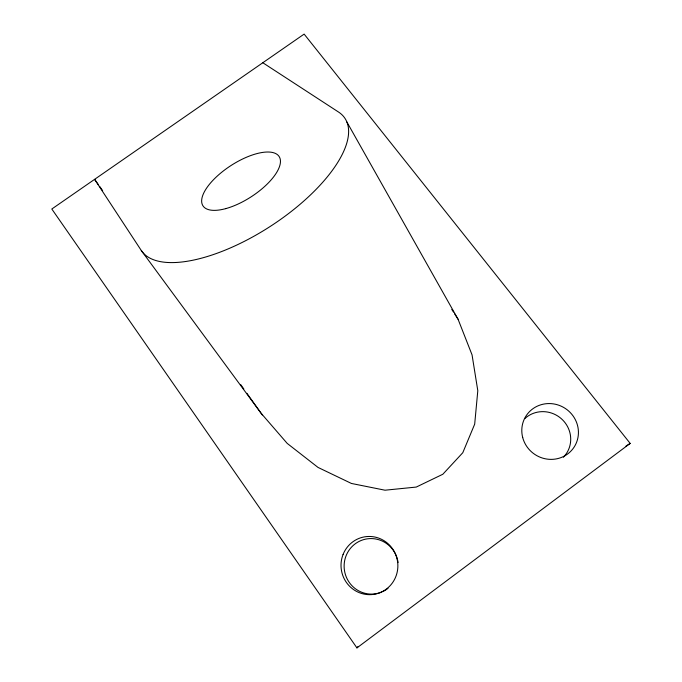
<?xml version="1.0" encoding="UTF-8"?>
<svg xmlns="http://www.w3.org/2000/svg" width="682" height="682" viewBox="0 0 682 682"><rect width="100%" height="100%" fill="white"/><g stroke="black" fill="none" stroke-linecap="round" stroke-linejoin="round"><path stroke-width="1.02" d="M356.942 647.9L630.185 443.411L304.138 34.1L51.815 209.016L356.942 647.9L358.152 646.374M625.974 446.054L630.185 443.411M262.817 62.744L338.511 112.027A121.405 49.974 -32.9 0 1 279.543 220.158A121.405 49.974 -32.9 0 1 141.268 250.465L94.61 179.34L98.31 184.541M141.268 250.465L262.34 414.937M99.546 186.271L102.624 190.61M240.746 384.657L243.832 388.987M246.918 393.326L261.095 413.249L287.199 443.394L318.025 467.426L351.435 483.461L385.015 490.205L416.259 487.067L442.84 474.246L462.788 452.712L474.689 424.136L477.801 390.701L472.055 354.879L458.057 319.227L346.933 122.087M451.782 309.406L453.487 312.083M454.63 313.865L458.057 319.227M524.816 418.603A27.34 26.359 34.7 0 1 562.624 419.924A27.34 26.359 34.7 0 1 563.383 457.247M381.894 591.967A27.792 27.11 80.6 0 1 345.476 574.798A27.792 27.11 80.6 0 1 365.006 539.266A27.792 27.11 80.6 0 1 398.083 562.505M388.015 588.302A27.792 27.11 80.6 0 1 382.815 591.55M522.719 437.597A28.644 27.578 33.7 0 0 570.033 451.987A28.644 27.578 33.7 0 0 557.595 404.827A28.644 27.578 33.7 0 0 522.719 437.597M343.08 554.457A29.121 28.414 81 0 0 373.395 594.414A29.121 28.414 81 0 0 391.852 547.825A29.121 28.414 81 0 0 343.08 554.457M225.682 208.641A45.37 18.61 -32.9 0 0 280.166 158.915A45.37 18.61 -32.9 0 0 217.294 176.041A45.37 18.61 -32.9 0 0 225.682 208.641"/></g></svg>
